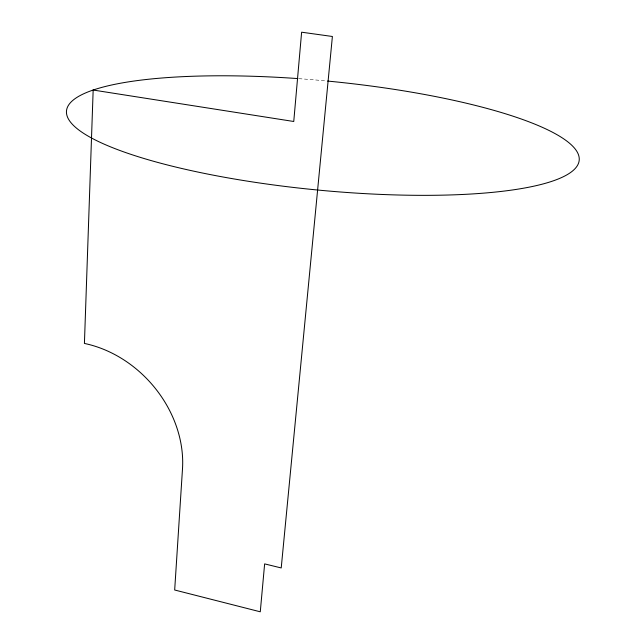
<?xml version="1.0" encoding="UTF-8"?>
<svg xmlns="http://www.w3.org/2000/svg" width="644" height="644" viewBox="0 0 644 644"><rect width="100%" height="100%" fill="white"/><g stroke="black" fill="none" stroke-linecap="round" stroke-linejoin="round"><path stroke-width="0.48" stroke-dasharray="3.22 2.42" d="M298.816 78.657A257.528 54.7 5.5 0 1 326.572 80.967"/><path stroke-width="0.97" d="M327.563 81.064A257.528 54.7 5.5 0 1 547.464 182.703A257.528 54.7 5.5 0 1 108.764 146.124A257.528 54.7 5.5 0 1 297.826 78.584M93.163 90.039L84.42 343.437A109.995 90.554 48.2 0 1 182.494 468.856L174.677 590.001L260.273 611.8L264.636 563.886L281.219 567.952L332.393 36.483L301.625 32.2L293.753 121.491L93.163 90.039"/></g></svg>
